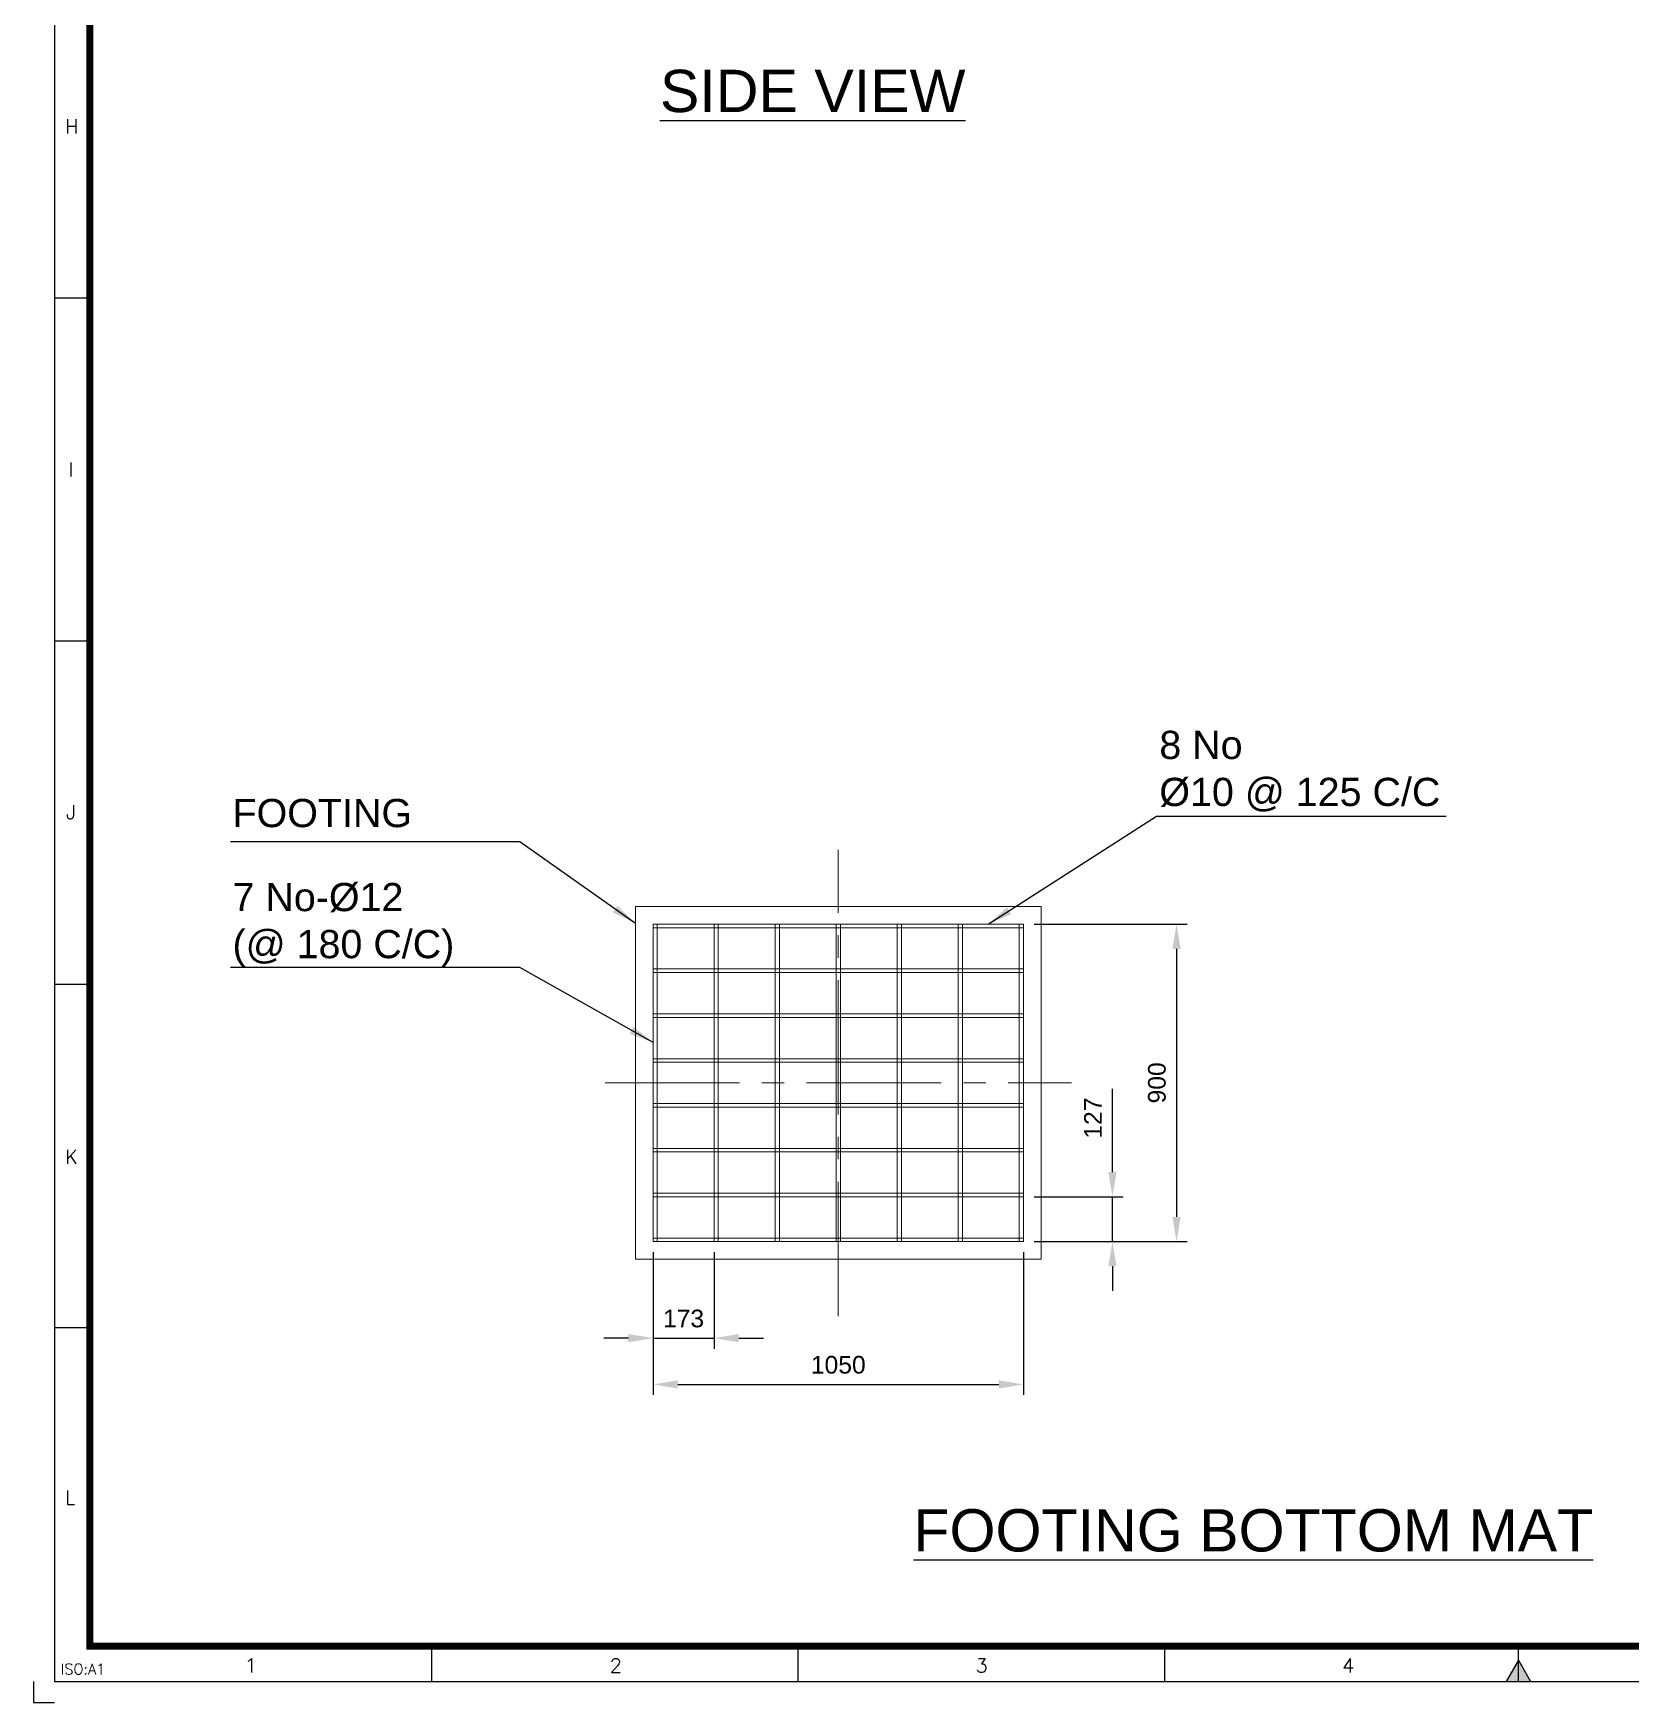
# Model space of a CAD drawing. Header units: millimetres. Extents: x -1055 to 11244, y -20673 to 2560.
# Drawn here: x 7550 to 7776.4, y 1148.8 to 1385.5 of the extents above; entities that cross this region are included whole.
import ezdxf
from ezdxf.enums import TextEntityAlignment as Align

# ---------------------------------------------------------------- set-up
doc = ezdxf.new("R2010")
doc.units = ezdxf.units.MM
doc.linetypes.add('CENTER2', pattern=[28.575, 19.05, -3.175, 3.175, -3.175])
doc.layers.add('BORDER', color=6, linetype='Continuous')
doc.styles.add('ROMANS', font='romans.shx', dxfattribs={"width": 0.8})
doc.styles.get("Standard").update_dxf_attribs({"font": 'arial.ttf'})
doc.dimstyles.new('ISO-25', dxfattribs={"dimtxt": 4, "dimasz": 3.5, "dimexe": 1.5, "dimexo": 1.5, "dimgap": 1.5, "dimtad": 1, "dimtxsty": 'Standard', "dimcen": 0, "dimadec": 0, "dimazin": 0, "dimtfac": 1, "dimtmove": 0, "dimatfit": 3, "dimfxl": 1, "dimarcsym": 0})

# ---------------------------------------------------------------- blocks, each defined once
blk = doc.blocks.new('*D28510')
at = {"color": 0, "lineweight": -2}
for p, q in [((7637.87, 1212.7), (7637.87, 1199.01)), ((7646.52, 1212.7), (7646.52, 1199.01)), ((7634.37, 1200.51), (7630.87, 1200.51)), ((7637.87, 1200.51), (7646.52, 1200.51)), ((7650.02, 1200.51), (7653.52, 1200.51))]:
    blk.add_line(p, q, dxfattribs=at)
at = {"color": 0}
for points in [[(7634.37, 1199.92), (7634.37, 1201.09), (7637.87, 1200.51)], [(7650.02, 1201.09), (7650.02, 1199.92), (7646.52, 1200.51)]]:
    blk.add_solid(points, dxfattribs=at)
at = {"layer": 'Defpoints', "color": 0}
for p in [(7637.87, 1214.2), (7646.52, 1214.2), (7646.52, 1200.51)]:
    blk.add_point(p, dxfattribs=at)
at = {"color": 0, "insert": (7642.19, 1203.28), "char_height": 2.5, "attachment_point": 5}
blk.add_mtext('173', dxfattribs=at)
blk = doc.blocks.new('*D28512')
at = {"color": 0, "lineweight": -2}
for p, q in [((7691.87, 1259.2), (7713.57, 1259.2)), ((7712.07, 1255.7), (7712.07, 1217.7)), ((7691.87, 1214.2), (7713.57, 1214.2))]:
    blk.add_line(p, q, dxfattribs=at)
at = {"color": 0}
for points in [[(7712.65, 1255.7), (7711.48, 1255.7), (7712.07, 1259.2)], [(7711.48, 1217.7), (7712.65, 1217.7), (7712.07, 1214.2)]]:
    blk.add_solid(points, dxfattribs=at)
at = {"layer": 'Defpoints', "color": 0}
for p in [(7690.37, 1259.2), (7690.37, 1214.2), (7712.07, 1214.2)]:
    blk.add_point(p, dxfattribs=at)
at = {"color": 0, "insert": (7709.29, 1236.7), "char_height": 2.5, "attachment_point": 5, "rotation": 90}
blk.add_mtext('900', dxfattribs=at)
blk = doc.blocks.new('*D28513')
at = {"color": 0, "lineweight": -2}
for p, q in [((7637.87, 1212.7), (7637.87, 1192.45)), ((7690.37, 1212.7), (7690.37, 1192.45)), ((7641.37, 1193.95), (7686.87, 1193.95))]:
    blk.add_line(p, q, dxfattribs=at)
at = {"color": 0}
for points in [[(7641.37, 1194.53), (7641.37, 1193.36), (7637.87, 1193.95)], [(7686.87, 1193.36), (7686.87, 1194.53), (7690.37, 1193.95)]]:
    blk.add_solid(points, dxfattribs=at)
at = {"layer": 'Defpoints', "color": 0}
for p in [(7637.87, 1214.2), (7690.37, 1214.2), (7690.37, 1193.95)]:
    blk.add_point(p, dxfattribs=at)
at = {"color": 0, "insert": (7664.12, 1196.72), "char_height": 2.5, "attachment_point": 5}
blk.add_mtext('1050', dxfattribs=at)
blk = doc.blocks.new('A1B')
at = {"layer": 'BORDER', "color": 1}
for p, q in [((3, 199.17), (8, 199.17)), ((3, 150.51), (8, 150.51)), ((3, 101.84), (8, 101.84)), ((3, 53.17), (8, 53.17)), ((56.44, 8), (56.44, 3)), ((108.38, 8), (108.38, 3)), ((160.31, 8), (160.31, 3))]:
    blk.add_line(p, q, dxfattribs=at)
at = {"layer": 'BORDER'}
for p, q in [((210.5, 5), (210.5, 8)), ((210.5, 5), (210.5, 8)), ((210.5, 3), (210.5, 8)), ((210.5, 6), (208.77, 3)), ((210.5, 6), (212.23, 3))]:
    blk.add_line(p, q, dxfattribs=at)
blk.add_lwpolyline([(837, 3), (837, 590), (3, 590), (3, 3)], close=True, dxfattribs=at)
at = {"layer": 'BORDER', "const_width": 1}
blk.add_lwpolyline([(8, 8), (832, 8), (832, 585), (8, 585)], close=True, dxfattribs=at)
at = {"layer": 'BORDER', "color": 1}
blk.add_lwpolyline([(0, 3), (0, 0), (3, 0)], dxfattribs=at)
at = {"layer": 'BORDER'}
blk.add_solid([(212.23, 3), (208.77, 3), (210.5, 6)], dxfattribs=at)
at = {"layer": 'BORDER', "color": 1, "style": 'ROMANS'}
for s, height, p in [('H', 2, (5.43, 222.46)), ('I', 2, (5.31, 173.82)), ('J', 2, (5.33, 125.23)), ('K', 2, (5.38, 76.36)), ('L', 2, (5.2, 28.07)), ('ISO:A1', 1.5, (7.03, 4)), ('1', 2, (30.81, 4.25)), ('2', 2, (82.56, 4.25)), ('3', 2, (134.41, 4.25)), ('4', 2, (186.37, 4.25))]:
    blk.add_text(s, height=height, dxfattribs=at).set_placement(p, align=Align.CENTER)
blk = doc.blocks.new('*D28528')
at = {"color": 0, "lineweight": -2}
for p, q in [((7702.98, 1224.06), (7702.98, 1235.84)), ((7691.87, 1220.56), (7704.48, 1220.56)), ((7702.98, 1214.2), (7702.98, 1220.56)), ((7691.87, 1214.2), (7704.48, 1214.2)), ((7702.98, 1210.7), (7702.98, 1207.2))]:
    blk.add_line(p, q, dxfattribs=at)
at = {"color": 0}
for points in [[(7702.4, 1224.06), (7703.56, 1224.06), (7702.98, 1220.56)], [(7703.56, 1210.7), (7702.4, 1210.7), (7702.98, 1214.2)]]:
    blk.add_solid(points, dxfattribs=at)
at = {"layer": 'Defpoints', "color": 0}
for p in [(7690.37, 1220.56), (7702.98, 1220.56), (7690.37, 1214.2)]:
    blk.add_point(p, dxfattribs=at)
at = {"color": 0, "insert": (7700.22, 1231.7), "char_height": 2.5, "attachment_point": 5, "rotation": 90}
blk.add_mtext('127', dxfattribs=at)

msp = doc.modelspace()

# ---------------------------------------------------------------- linework, layer by layer
at = {"color": 3, "linetype": 'CENTER2', "lineweight": 0}
for p, q in [((7664.116988, 1203.640663), (7664.116988, 1269.758261)), ((7631.058189, 1236.699462), (7697.175787, 1236.699462))]:
    msp.add_line(p, q, dxfattribs=at)
at = {"color": 4, "lineweight": 0}
for p, q in [((7637.866988, 1259.199462), (7637.866988, 1214.199462)), ((7638.466988, 1259.199462), (7638.466988, 1214.199462)), ((7646.516988, 1259.199462), (7646.516988, 1214.199462)), ((7647.116988, 1259.199462), (7647.116988, 1214.199462)), ((7655.166988, 1259.199462), (7655.166988, 1214.199462)), ((7655.766988, 1259.199462), (7655.766988, 1214.199462)), ((7663.816988, 1259.199462), (7663.816988, 1214.199462)), ((7664.416988, 1259.199462), (7664.416988, 1214.199462)), ((7672.466988, 1259.199462), (7672.466988, 1214.199462)), ((7673.066988, 1259.199462), (7673.066988, 1214.199462)), ((7681.116988, 1259.199462), (7681.116988, 1214.199462)), ((7681.716988, 1259.199462), (7681.716988, 1214.199462)), ((7689.766988, 1259.199462), (7689.766988, 1214.199462)), ((7690.366988, 1259.199462), (7690.366988, 1214.199462))]:
    msp.add_line(p, q, dxfattribs=at)
at = {"color": 6, "lineweight": 0}
for p, q in [((7690.366988, 1259.199462), (7637.866988, 1259.199462)), ((7690.366988, 1258.699462), (7637.866988, 1258.699462)), ((7690.366988, 1252.842319), (7637.866988, 1252.842319)), ((7690.366988, 1252.342319), (7637.866988, 1252.342319)), ((7690.366988, 1246.485176), (7637.866988, 1246.485176)), ((7690.366988, 1245.985176), (7637.866988, 1245.985176)), ((7690.366988, 1240.128033), (7637.866988, 1240.128033)), ((7690.366988, 1239.628033), (7637.866988, 1239.628033)), ((7690.366988, 1233.77089), (7637.866988, 1233.77089)), ((7690.366988, 1233.27089), (7637.866988, 1233.27089)), ((7690.366988, 1227.413748), (7637.866988, 1227.413748)), ((7690.366988, 1226.913748), (7637.866988, 1226.913748)), ((7690.366988, 1221.056605), (7637.866988, 1221.056605)), ((7690.366988, 1220.556605), (7637.866988, 1220.556605)), ((7690.366988, 1214.699462), (7637.866988, 1214.699462)), ((7690.366988, 1214.199462), (7637.866988, 1214.199462))]:
    msp.add_line(p, q, dxfattribs=at)
at = {"color": 50, "lineweight": 0}
msp.add_lwpolyline([(7635.366988, 1261.699462), (7692.866988, 1261.699462), (7692.866988, 1211.699462), (7635.366988, 1211.699462)], close=True, dxfattribs=at)

# ---------------------------------------------------------------- block references
msp.add_blockref('A1B', (7550.030276, 1148.838959))

# ---------------------------------------------------------------- texts
at = {"color": 130}
msp.add_text('%%USIDE VIEW', height=6, dxfattribs=at).set_placement((7638.838579, 1377.324797), align=Align.MIDDLE_LEFT)
at = {"color": 130, "attachment_point": 1}
for s, insert, char_height, width in [('8 No\\P%%C10 @ 125 C/C', (7709.629702, 1286.613321), 4, 39.39154161), ('FOOTING', (7578.25601, 1276.952217), 4, 73.08083001), ('7 No-%%C12\\P(@ 180 C/C)', (7578.25601, 1265.041992), 4, 73.08083001), ('{\\LFOOTING BOTTOM MAT}', (7674.765076, 1176.263724), 6, 119.0386345)]:
    msp.add_mtext(s, dxfattribs=dict(at, insert=insert, char_height=char_height, width=width))

# ---------------------------------------------------------------- dimensions: what is measured, and where the dimension line sits
dim = msp.add_linear_dim(base=(7712.067526, 1214.199462), p1=(7690.366988, 1259.199462), p2=(7690.366988, 1214.199462), angle=90, dimstyle='ISO-25', override={"dimtxt": 2.5, "dimdec": 0, "dimlfac": 20})
dim.commit()
dim.dimension.update_dxf_attribs({"geometry": '*D28512', "text_midpoint": (7712.067526, 1236.699462), "dimtype": 160})
dim = msp.add_linear_dim(base=(7702.978987, 1220.556605), p1=(7690.366988, 1214.199462), p2=(7690.366988, 1220.556605), angle=90, dimstyle='ISO-25', override={"dimtxt": 2.5, "dimdec": 0, "dimlfac": 20})
dim.commit()
dim.dimension.update_dxf_attribs({"geometry": '*D28528', "text_midpoint": (7700.223871, 1231.700704)})
dim = msp.add_linear_dim(base=(7646.516988, 1200.5077), p1=(7637.866988, 1214.199462), p2=(7646.516988, 1214.199462), dimstyle='ISO-25', override={"dimtxt": 2.5, "dimdec": 0, "dimlfac": 20})
dim.commit()
dim.dimension.update_dxf_attribs({"geometry": '*D28510', "text_midpoint": (7642.191988, 1203.284985)})
dim = msp.add_linear_dim(base=(7690.366988, 1193.946268), p1=(7637.866988, 1214.199462), p2=(7690.366988, 1214.199462), dimstyle='ISO-25', override={"dimtxt": 2.5, "dimdec": 0, "dimlfac": 20})
dim.commit()
dim.dimension.update_dxf_attribs({"geometry": '*D28513', "text_midpoint": (7664.116988, 1193.946268), "dimtype": 160})

# ---------------------------------------------------------------- leaders
for points in [[(7685.375734, 1259.199462), (7709.244529, 1274.52673), (7750.269176, 1274.52673)], [(7635.366988, 1259.312715), (7618.989446, 1270.848517), (7577.9648, 1270.848517)], [(7637.866988, 1242.42845), (7618.989446, 1253.046012), (7577.9648, 1253.046012)]]:
    msp.add_leader(points, dimstyle='ISO-25', override={"dimgap": 1.5, "dimtad": 0})

doc.saveas('drawing.dxf')
